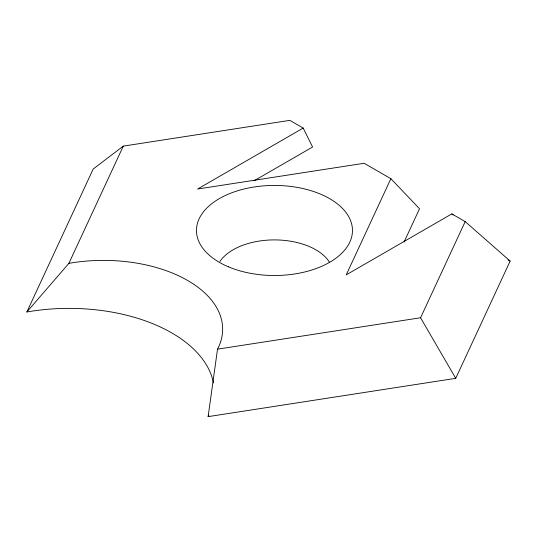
<?xml version="1.0" encoding="UTF-8"?>
<svg xmlns="http://www.w3.org/2000/svg" width="537" height="537" viewBox="0 0 537 537"><rect width="100%" height="100%" fill="white"/><g stroke="black" fill="none" stroke-linecap="round" stroke-linejoin="round"><path stroke-width="0.81" d="M253.994 180.841L312.588 147.017L303.183 128.075L197.603 189.031L364.14 163.268L390.869 178.7L346.244 274.85L451.825 213.894L465.183 221.606L510.15 261.083L455.732 378.33L208.114 416.638L217.519 349.164A119.174 68.803 0 0 0 187.749 280.542A119.174 68.803 0 0 0 68.877 263.352L26.85 311.984A145.332 83.906 0 0 1 213.451 382.841M26.85 311.984L93.196 169.027L123.288 146.124L289.819 120.362L303.183 128.075M68.877 263.352L123.288 146.124M404.066 242.039L419.518 208.752L390.869 178.7M455.732 378.33L420.565 317.756L465.183 221.606M217.519 349.164L420.565 317.756M508.022 259.854L510.15 261.083M451.825 213.894L453.06 215.001M208.886 415.121A145.332 83.906 0 0 1 208.114 416.638M219.922 261.465A58.499 33.777 0 0 1 275.051 239.905A58.499 33.777 0 0 1 329.416 262.096M228.393 266.808A77.999 45.034 0 0 0 352.01 235.34A77.999 45.034 0 0 0 242.993 189.266A77.999 45.034 0 0 0 228.393 266.808"/></g></svg>
